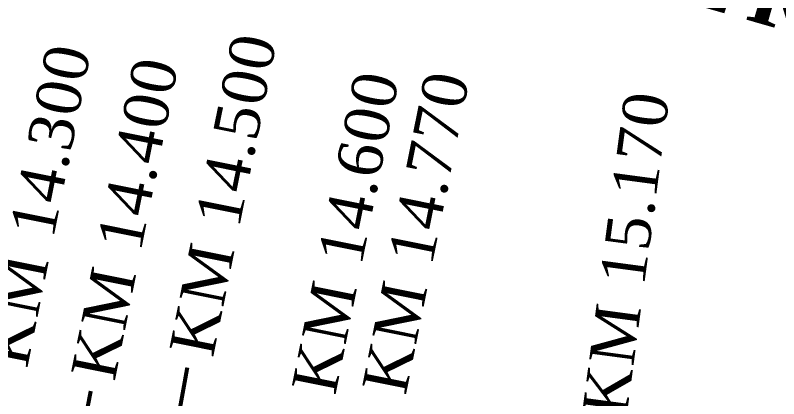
# Model space of a CAD drawing. Header units: inches. Extents: x -340059099 to 1458168, y 1119167 to 1294232938.
# Drawn here: x 468602 to 470484, y 2617694 to 2618639 of the extents above; entities that cross this region are included whole.
import ezdxf

# ---------------------------------------------------------------- set-up
doc = ezdxf.new("R2010")
doc.units = ezdxf.units.IN
doc.header["$MEASUREMENT"] = 0
doc.layers.add('Text', color=7, linetype='Continuous')
doc.styles.add('Text', font='times.ttf', dxfattribs={"height": 240})

msp = doc.modelspace()

# ---------------------------------------------------------------- linework, layer by layer
at = {"layer": 'Text', "color": 0, "lineweight": 25, "const_width": 10}
for points in [[(468970.4, 2617462.1), (469026.2, 2617770.6)], [(468746.1, 2617496.3), (468788.3, 2617712.8)]]:
    msp.add_lwpolyline(points, dxfattribs=at)
at = {"layer": 'Text', "color": 1}
msp.add_circle((469844, 2616428.5), 81808, dxfattribs=at)

# ---------------------------------------------------------------- texts
at = {"layer": 'Text', "attachment_point": 1, "style": 'Text'}
for s, insert, char_height, rotation in [('{\\fTimes New Roman|b1|i0|c0|p18;\\H1.049x;\\T1.25;PADMA RIVER \\H0.9533x; \\H1.538x;D/S}', (468698.4, 2619348.2), 143, 343.9449), ('{\\T1.05;KM 14.500}', (468981.6, 2617815.1), 110, 78.6407), ('{\\T1.05;KM 14.300}', (468523.7, 2617788.9), 110, 78.6407), ('{\\T1.05;KM 14.400}', (468739.2, 2617756.4), 110, 78.6407), ('{\\T1.05;KM 14.600}', (469283.1, 2617722.1), 110, 78.6407), ('{\\T1.05;KM 14.770}', (469456.6, 2617722.1), 110, 78.6407), ('{\\T1.05;KM 15.170}', (469999.5, 2617661.8), 110, 82.4024)]:
    msp.add_mtext(s, dxfattribs=dict(at, insert=insert, char_height=char_height, rotation=rotation))

doc.saveas('drawing.dxf')
